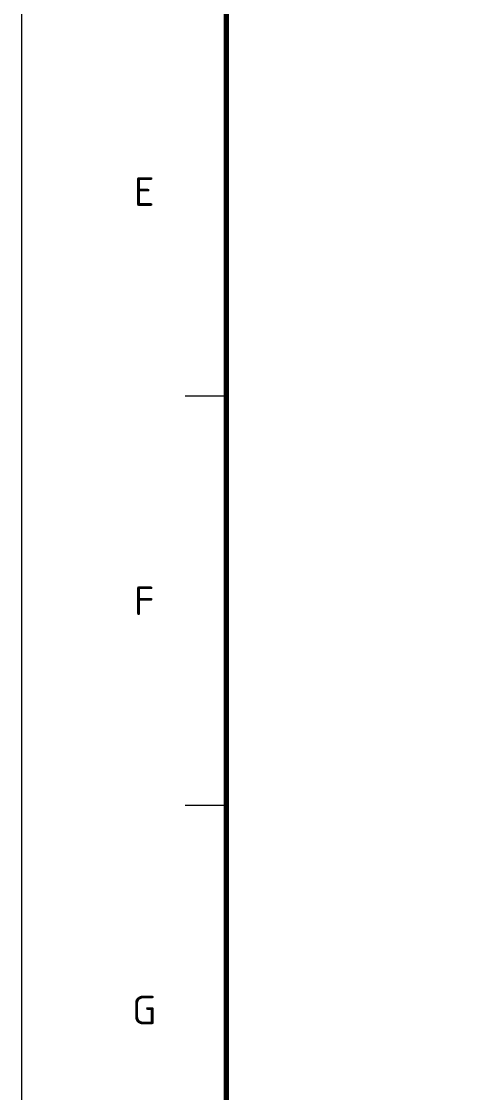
# Model space of a CAD drawing. Header units: millimetres. Extents: x 0 to 2382, y 0 to 420.
# Drawn here: x 654 to 709.5, y 74.9 to 205.8 of the extents above; entities that cross this region are included whole.
import ezdxf
from ezdxf.enums import TextEntityAlignment as Align

# ---------------------------------------------------------------- set-up
doc = ezdxf.new("R2010")
doc.units = ezdxf.units.MM
for name, color, linetype, lineweight in [('06-TEXTO', 7, 'CONTINUOUS', 25), ('07-RECUADRO', 7, 'CONTINUOUS', 70), ('08-FINA', 5, 'CONTINUOUS', 18)]:
    doc.layers.add(name, color=color, linetype=linetype, lineweight=lineweight)
doc.styles.add('ISO3098', font='isocpeur.ttf')

msp = doc.modelspace()

# ---------------------------------------------------------------- linework, layer by layer
at = {"layer": '07-RECUADRO'}
msp.add_lwpolyline([(679, 10), (1238, 10), (1238, 410), (679, 410)], close=True, dxfattribs=at)
at = {"layer": '08-FINA'}
for p, q in [((679, 160), (674, 160)), ((679, 110), (674, 110))]:
    msp.add_line(p, q, dxfattribs=at)
msp.add_lwpolyline([(654, 0), (1248, 0), (1248, 420), (654, 420)], close=True, dxfattribs=at)

# ---------------------------------------------------------------- texts
at = {"layer": '06-TEXTO', "style": 'ISO3098'}
for s, p in [('E', (669, 185)), ('F', (669, 135)), ('G', (669, 85))]:
    msp.add_text(s, height=3.5, dxfattribs=at).set_placement(p, align=Align.MIDDLE_CENTER)

doc.saveas('drawing.dxf')
